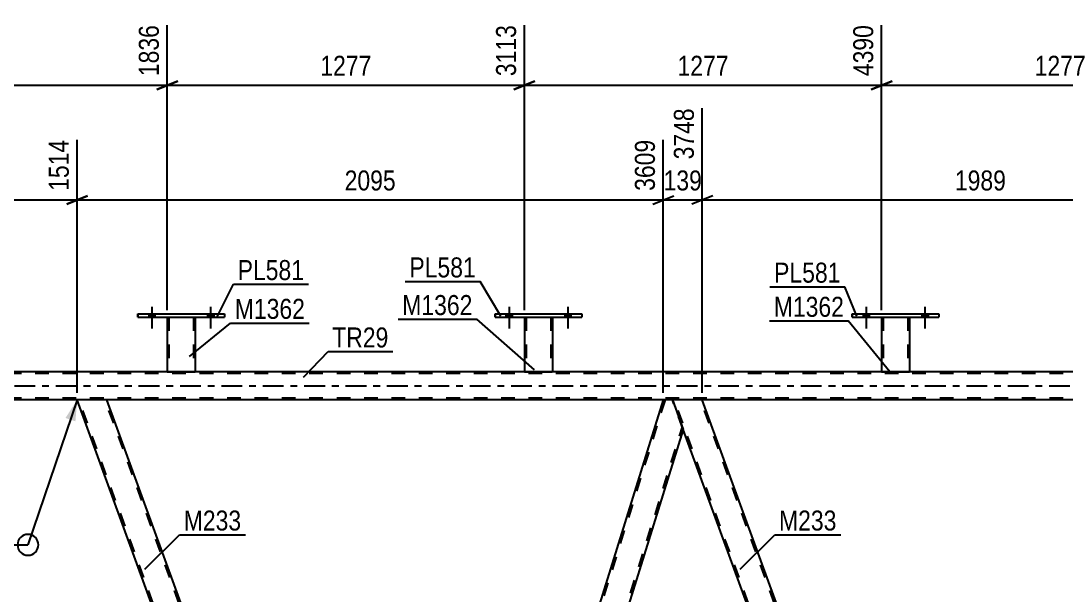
# Model space of a CAD drawing. Header units: millimetres. Extents: x 0 to 841, y 0 to 594.
# Drawn here: x 98.7 to 248.2, y 437.6 to 519.8 of the extents above; entities that cross this region are included whole.
import ezdxf

# ---------------------------------------------------------------- set-up
doc = ezdxf.new("R2010")
doc.units = ezdxf.units.MM
doc.linetypes.add('DXK_LINE_DOT2', pattern=[3.9198, 1.9599, -1.9599])
doc.linetypes.add('DXK_LINE_DOT3', pattern=[5.9187, 2.979, -0.9799, 0.9799, -0.9799])
doc.styles.add('Arial', font='ARIAL.TTF', dxfattribs={"height": 0.2})
doc.styles.add('Arial Narrow', font='ARIALN.TTF', dxfattribs={"height": 0.2})

# ---------------------------------------------------------------- blocks, each defined once
blk = doc.blocks.new('Bolt-405118308-24615 - 2836')
at = {"linetype": 'Continuous'}
for points in [[(168.09, 477.36), (168.97, 477.36), (168.97, 477.84), (168.09, 477.84)], [(176.49, 477.36), (177.37, 477.36), (177.37, 477.84), (176.49, 477.84)]]:
    blk.add_hatch(color=1, dxfattribs=at).paths.add_polyline_path(points)
at = {"color": 1, "linetype": 'Continuous'}
for p, q in [((168.53, 478.84), (168.53, 475.72)), ((176.93, 478.84), (176.93, 475.72)), ((168.09, 477.84), (168.09, 477.36)), ((168.97, 477.84), (168.97, 477.36)), ((176.49, 477.84), (176.49, 477.36)), ((177.37, 477.84), (177.37, 477.36))]:
    blk.add_line(p, q, dxfattribs=at)
blk = doc.blocks.new('Part-405118308-2993 - 2836')
at = {"color": 2, "linetype": 'Continuous'}
for p, q in [((754.6, 469.52), (56.37, 469.52)), ((106.77, 465.52), (56.37, 465.52)), ((190.59, 465.52), (111.03, 465.52)), ((275.72, 465.52), (196.16, 465.52))]:
    blk.add_line(p, q, dxfattribs=at)
at = {"color": 7, "linetype": 'DXK_LINE_DOT2'}
for p, q in [((761.25, 469.28), (56.37, 469.28)), ((761.25, 465.76), (56.37, 465.76)), ((111.03, 465.52), (106.77, 465.52)), ((111.03, 465.52), (106.77, 465.52)), ((196.16, 465.52), (190.59, 465.52))]:
    blk.add_line(p, q, dxfattribs=at)
at = {"color": 7, "linetype": 'DXK_LINE_DOT3'}
blk.add_line((56.37, 467.52), (761.25, 467.52), dxfattribs=at)
blk = doc.blocks.new('Part-405118308-2929 - 2836')
at = {"color": 7, "linetype": 'DXK_LINE_DOT2'}
for p, q in [((239.16, 347.4), (275.97, 465.52)), ((278.45, 461.64), (241.88, 344.3)), ((239.44, 349.12), (239.02, 347.77)), ((243.63, 349.12), (242.13, 344.3)), ((240.28, 344.3), (239.02, 347.77)), ((242.13, 344.3), (240.28, 344.3))]:
    blk.add_line(p, q, dxfattribs=at)
at = {"color": 2, "linetype": 'Continuous'}
for p, q in [((275.72, 465.52), (239.44, 349.12)), ((277.04, 465.52), (275.72, 465.52)), ((277.04, 465.52), (278.59, 461.27)), ((278.59, 461.27), (243.63, 349.12))]:
    blk.add_line(p, q, dxfattribs=at)
blk = doc.blocks.new('Part-405118308-2934 - 2836')
at = {"color": 2, "linetype": 'Continuous'}
for p, q in [((195.65, 465.52), (191.91, 465.52)), ((196.16, 465.52), (195.65, 465.52)), ((238.53, 349.12), (196.16, 465.52)), ((234.27, 349.12), (193.45, 461.27))]:
    blk.add_line(p, q, dxfattribs=at)
at = {"color": 7, "linetype": 'DXK_LINE_DOT2'}
for p, q in [((193.45, 461.27), (191.91, 465.52)), ((236.28, 344.3), (192.16, 465.52)), ((240.03, 344.3), (195.91, 465.52)), ((236.03, 344.3), (234.27, 349.12)), ((240.28, 344.3), (238.53, 349.12)), ((240.28, 344.3), (236.03, 344.3))]:
    blk.add_line(p, q, dxfattribs=at)
blk = doc.blocks.new('Part-405118308-2939 - 2836')
at = {"color": 2, "linetype": 'Continuous'}
for p, q in [((190.59, 465.52), (153.89, 347.77)), ((191.91, 465.52), (190.59, 465.52)), ((191.91, 465.52), (193.45, 461.27)), ((193.45, 461.27), (156.99, 344.3)), ((155.15, 344.3), (153.89, 347.77))]:
    blk.add_line(p, q, dxfattribs=at)
at = {"color": 7, "linetype": 'DXK_LINE_DOT2'}
for p, q in [((190.84, 465.52), (154.02, 347.4)), ((156.74, 344.3), (193.32, 461.64)), ((156.99, 344.3), (155.15, 344.3))]:
    blk.add_line(p, q, dxfattribs=at)
blk = doc.blocks.new('Part-405118308-3037 - 2836')
at = {"color": 2, "linetype": 'Continuous'}
for p, q in [((150.89, 344.3), (106.77, 465.52)), ((110.52, 465.52), (106.77, 465.52)), ((111.03, 465.52), (110.52, 465.52)), ((153.89, 347.77), (111.03, 465.52))]:
    blk.add_line(p, q, dxfattribs=at)
at = {"color": 7, "linetype": 'DXK_LINE_DOT2'}
for p, q in [((151.15, 344.3), (107.03, 465.52)), ((154.89, 344.3), (110.77, 465.52)), ((155.15, 344.3), (153.89, 347.77)), ((155.15, 344.3), (150.89, 344.3))]:
    blk.add_line(p, q, dxfattribs=at)
blk = doc.blocks.new('Bolt-405118308-24621 - 2836')
at = {"linetype": 'Continuous'}
for points in [[(219.17, 477.36), (220.05, 477.36), (220.05, 477.84), (219.17, 477.84)], [(227.57, 477.36), (228.45, 477.36), (228.45, 477.84), (227.57, 477.84)]]:
    blk.add_hatch(color=1, dxfattribs=at).paths.add_polyline_path(points)
at = {"color": 1, "linetype": 'Continuous'}
for p, q in [((219.61, 478.84), (219.61, 475.72)), ((228.01, 478.84), (228.01, 475.72)), ((219.17, 477.84), (219.17, 477.36)), ((220.05, 477.84), (220.05, 477.36)), ((227.57, 477.84), (227.57, 477.36)), ((228.45, 477.84), (228.45, 477.36))]:
    blk.add_line(p, q, dxfattribs=at)
blk = doc.blocks.new('Part-405118308-24585 - 2836')
at = {"color": 2, "linetype": 'Continuous'}
for p, q in [((170.73, 477.36), (170.73, 469.52)), ((174.73, 477.36), (174.73, 469.52)), ((170.73, 469.52), (174.7, 469.52)), ((174.73, 469.52), (174.7, 469.52))]:
    blk.add_line(p, q, dxfattribs=at)
at = {"color": 7, "linetype": 'DXK_LINE_DOT2'}
for p, q in [((170.73, 477.36), (174.73, 477.36)), ((170.73, 477.36), (170.73, 477.36)), ((170.73, 477.36), (170.73, 477.36)), ((170.97, 477.36), (170.97, 469.52)), ((174.49, 477.36), (174.49, 469.52)), ((174.73, 477.36), (174.73, 477.36)), ((174.73, 477.36), (174.73, 477.36)), ((174.47, 469.52), (174.49, 469.52))]:
    blk.add_line(p, q, dxfattribs=at)
blk = doc.blocks.new('Part-405118308-24586 - 2836')
at = {"color": 2, "linetype": 'Continuous'}
for p, q in [((166.53, 477.36), (166.53, 477.84)), ((166.53, 477.84), (166.53, 477.84)), ((166.53, 477.84), (178.93, 477.84)), ((166.53, 477.36), (166.53, 477.36)), ((166.53, 477.36), (178.93, 477.36)), ((178.93, 477.84), (178.93, 477.36))]:
    blk.add_line(p, q, dxfattribs=at)
at = {"color": 7, "linetype": 'DXK_LINE_DOT2'}
for p, q in [((166.53, 477.84), (166.53, 477.36)), ((166.53, 477.84), (166.53, 477.84)), ((166.53, 477.36), (166.53, 477.36)), ((178.93, 477.84), (178.93, 477.36))]:
    blk.add_line(p, q, dxfattribs=at)
blk = doc.blocks.new('Part-405118308-24587 - 2836')
at = {"color": 2, "linetype": 'Continuous'}
for p, q in [((119.65, 477.36), (119.65, 469.52)), ((123.65, 477.36), (123.65, 469.52)), ((119.65, 469.52), (123.62, 469.52)), ((123.65, 469.52), (123.62, 469.52))]:
    blk.add_line(p, q, dxfattribs=at)
at = {"color": 7, "linetype": 'DXK_LINE_DOT2'}
for p, q in [((119.65, 477.36), (123.65, 477.36)), ((119.65, 477.36), (119.65, 477.36)), ((119.65, 477.36), (119.65, 477.36)), ((119.89, 477.36), (119.89, 469.52)), ((123.41, 477.36), (123.41, 469.52)), ((123.65, 477.36), (123.65, 477.36)), ((123.65, 477.36), (123.65, 477.36)), ((123.34, 469.52), (123.36, 469.52)), ((123.36, 469.52), (123.39, 469.52)), ((123.39, 469.52), (123.41, 469.52))]:
    blk.add_line(p, q, dxfattribs=at)
blk = doc.blocks.new('Part-405118308-24588 - 2836')
at = {"color": 2, "linetype": 'Continuous'}
for p, q in [((115.45, 477.36), (115.45, 477.84)), ((115.45, 477.84), (115.45, 477.84)), ((115.45, 477.84), (127.85, 477.84)), ((115.45, 477.36), (115.45, 477.36)), ((115.45, 477.36), (127.85, 477.36)), ((127.85, 477.84), (127.85, 477.36))]:
    blk.add_line(p, q, dxfattribs=at)
at = {"color": 7, "linetype": 'DXK_LINE_DOT2'}
for p, q in [((115.45, 477.84), (115.45, 477.36)), ((115.45, 477.84), (115.45, 477.84)), ((115.45, 477.36), (115.45, 477.36)), ((127.85, 477.84), (127.85, 477.36))]:
    blk.add_line(p, q, dxfattribs=at)
blk = doc.blocks.new('Part-405118308-24591 - 2836')
at = {"color": 2, "linetype": 'Continuous'}
for p, q in [((221.81, 477.36), (221.81, 469.52)), ((225.81, 477.36), (225.81, 469.52)), ((221.81, 469.52), (225.78, 469.52)), ((225.81, 469.52), (225.78, 469.52))]:
    blk.add_line(p, q, dxfattribs=at)
at = {"color": 7, "linetype": 'DXK_LINE_DOT2'}
for p, q in [((221.81, 477.36), (225.81, 477.36)), ((221.81, 477.36), (221.81, 477.36)), ((221.81, 477.36), (221.81, 477.36)), ((222.05, 477.36), (222.05, 469.52)), ((225.57, 477.36), (225.57, 469.52)), ((225.81, 477.36), (225.81, 477.36)), ((225.81, 477.36), (225.81, 477.36)), ((225.56, 469.52), (225.57, 469.52))]:
    blk.add_line(p, q, dxfattribs=at)
blk = doc.blocks.new('Part-405118308-24592 - 2836')
at = {"color": 2, "linetype": 'Continuous'}
for p, q in [((217.61, 477.36), (217.61, 477.84)), ((217.61, 477.84), (217.61, 477.84)), ((217.61, 477.84), (230.01, 477.84)), ((217.61, 477.36), (217.61, 477.36)), ((217.61, 477.36), (230.01, 477.36)), ((230.01, 477.84), (230.01, 477.36))]:
    blk.add_line(p, q, dxfattribs=at)
at = {"color": 7, "linetype": 'DXK_LINE_DOT2'}
for p, q in [((217.61, 477.84), (217.61, 477.36)), ((217.61, 477.84), (217.61, 477.84)), ((217.61, 477.36), (217.61, 477.36)), ((230.01, 477.84), (230.01, 477.36))]:
    blk.add_line(p, q, dxfattribs=at)
blk = doc.blocks.new('Bolt-405118308-24614 - 2836')
at = {"linetype": 'Continuous'}
for points in [[(168.09, 477.36), (168.97, 477.36), (168.97, 477.84), (168.09, 477.84)], [(176.49, 477.36), (177.37, 477.36), (177.37, 477.84), (176.49, 477.84)]]:
    blk.add_hatch(color=1, dxfattribs=at).paths.add_polyline_path(points)
at = {"color": 1, "linetype": 'Continuous'}
for p, q in [((168.53, 478.84), (168.53, 475.72)), ((176.93, 478.84), (176.93, 475.72)), ((168.09, 477.84), (168.09, 477.36)), ((168.97, 477.84), (168.97, 477.36)), ((176.49, 477.84), (176.49, 477.36)), ((177.37, 477.84), (177.37, 477.36))]:
    blk.add_line(p, q, dxfattribs=at)
blk = doc.blocks.new('Bolt-405118308-24616 - 2836')
at = {"linetype": 'Continuous'}
for points in [[(117.01, 477.36), (117.89, 477.36), (117.89, 477.84), (117.01, 477.84)], [(125.41, 477.36), (126.29, 477.36), (126.29, 477.84), (125.41, 477.84)]]:
    blk.add_hatch(color=1, dxfattribs=at).paths.add_polyline_path(points)
at = {"color": 1, "linetype": 'Continuous'}
for p, q in [((117.45, 478.84), (117.45, 475.72)), ((125.85, 478.84), (125.85, 475.72)), ((117.01, 477.84), (117.01, 477.36)), ((117.89, 477.84), (117.89, 477.36)), ((125.41, 477.84), (125.41, 477.36)), ((126.29, 477.84), (126.29, 477.36))]:
    blk.add_line(p, q, dxfattribs=at)
blk = doc.blocks.new('Bolt-405118308-24617 - 2836')
at = {"linetype": 'Continuous'}
for points in [[(117.01, 477.36), (117.89, 477.36), (117.89, 477.84), (117.01, 477.84)], [(125.41, 477.36), (126.29, 477.36), (126.29, 477.84), (125.41, 477.84)]]:
    blk.add_hatch(color=1, dxfattribs=at).paths.add_polyline_path(points)
at = {"color": 1, "linetype": 'Continuous'}
for p, q in [((117.45, 478.84), (117.45, 475.72)), ((125.85, 478.84), (125.85, 475.72)), ((117.01, 477.84), (117.01, 477.36)), ((117.89, 477.84), (117.89, 477.36)), ((125.41, 477.84), (125.41, 477.36)), ((126.29, 477.84), (126.29, 477.36))]:
    blk.add_line(p, q, dxfattribs=at)
blk = doc.blocks.new('Bolt-405118308-24620 - 2836')
at = {"linetype": 'Continuous'}
for points in [[(219.17, 477.36), (220.05, 477.36), (220.05, 477.84), (219.17, 477.84)], [(227.57, 477.36), (228.45, 477.36), (228.45, 477.84), (227.57, 477.84)]]:
    blk.add_hatch(color=1, dxfattribs=at).paths.add_polyline_path(points)
at = {"color": 1, "linetype": 'Continuous'}
for p, q in [((219.61, 478.84), (219.61, 475.72)), ((228.01, 478.84), (228.01, 475.72)), ((219.17, 477.84), (219.17, 477.36)), ((220.05, 477.84), (220.05, 477.36)), ((227.57, 477.84), (227.57, 477.36)), ((228.45, 477.84), (228.45, 477.36))]:
    blk.add_line(p, q, dxfattribs=at)
blk = doc.blocks.new('StraightDimension-405118308-21627 - 2836')
at = {"color": 7, "linetype": 'Continuous'}
for p, q in [((196.16, 466.52), (196.16, 507.26)), ((190.59, 466.52), (190.59, 502.76)), ((189.09, 493.55), (192.09, 494.75)), ((197.66, 494.75), (194.66, 493.55)), ((190.59, 494.15), (196.16, 494.15))]:
    blk.add_line(p, q, dxfattribs=at)
at = {"color": 0}
blk.add_wipeout([(196.72, 494.9), (196.72, 499.1), (190.03, 499.1), (190.03, 494.9)], dxfattribs=at)
at = {"color": 3, "style": 'Arial Narrow'}
blk.add_text('139', height=2.863, dxfattribs=at).set_placement((190.63, 495.5))
at = {"color": 0, "linetype": 'Continuous'}
blk.add_wipeout([(195.56, 507.86), (191.36, 507.86), (191.36, 499.35), (195.56, 499.35)], dxfattribs=at)
at = {"color": 3, "linetype": 'Continuous', "style": 'Arial Narrow'}
blk.add_text('3748', height=2.863, rotation=90.0002, dxfattribs=at).set_placement((194.96, 499.95))
blk = doc.blocks.new('StraightDimension-405118308-30037 - 2836')
at = {"color": 7, "linetype": 'Continuous'}
for p, q in [((221.81, 478.36), (221.81, 519.18)), ((272.89, 478.36), (272.89, 519.18)), ((223.31, 511.17), (220.31, 509.97)), ((221.81, 510.57), (272.89, 510.57)), ((271.39, 509.97), (274.39, 511.17))]:
    blk.add_line(p, q, dxfattribs=at)
at = {"color": 0}
blk.add_wipeout([(251.61, 511.32), (251.61, 515.52), (243.1, 515.52), (243.1, 511.32)], dxfattribs=at)
at = {"color": 3, "style": 'Arial Narrow'}
blk.add_text('1277', height=2.863, dxfattribs=at).set_placement((243.7, 511.92))
at = {"color": 0, "linetype": 'Continuous'}
blk.add_wipeout([(272.29, 519.78), (268.09, 519.78), (268.09, 511.27), (272.29, 511.27)], dxfattribs=at)
at = {"color": 3, "linetype": 'Continuous', "style": 'Arial Narrow'}
blk.add_text('5667', height=2.863, rotation=90.0002, dxfattribs=at).set_placement((271.69, 511.87))
blk = doc.blocks.new('StraightDimension-405118308-21626 - 2836')
at = {"color": 7, "linetype": 'Continuous'}
for p, q in [((196.16, 466.52), (196.16, 507.26)), ((275.72, 466.52), (275.72, 502.76)), ((197.66, 494.75), (194.66, 493.55)), ((274.22, 493.55), (277.22, 494.75)), ((196.16, 494.15), (275.72, 494.15))]:
    blk.add_line(p, q, dxfattribs=at)
at = {"color": 0}
blk.add_wipeout([(240.2, 494.9), (240.2, 499.1), (231.69, 499.1), (231.69, 494.9)], dxfattribs=at)
at = {"color": 3, "style": 'Arial Narrow'}
blk.add_text('1989', height=2.863, dxfattribs=at).set_placement((232.29, 495.5))
at = {"color": 0, "linetype": 'Continuous'}
blk.add_wipeout([(275.12, 503.36), (270.92, 503.36), (270.92, 494.85), (275.12, 494.85)], dxfattribs=at)
at = {"color": 3, "linetype": 'Continuous', "style": 'Arial Narrow'}
blk.add_text('5737', height=2.863, rotation=90.0002, dxfattribs=at).set_placement((274.52, 495.45))
blk = doc.blocks.new('StraightDimension-405118308-21628 - 2836')
at = {"color": 7, "linetype": 'Continuous'}
for p, q in [((106.77, 466.52), (106.77, 502.76)), ((190.59, 466.52), (190.59, 502.76)), ((108.27, 494.75), (105.27, 493.55)), ((189.09, 493.55), (192.09, 494.75)), ((106.77, 494.15), (190.59, 494.15))]:
    blk.add_line(p, q, dxfattribs=at)
at = {"color": 0}
blk.add_wipeout([(152.94, 494.9), (152.94, 499.1), (144.42, 499.1), (144.42, 494.9)], dxfattribs=at)
at = {"color": 3, "style": 'Arial Narrow'}
blk.add_text('2095', height=2.863, dxfattribs=at).set_placement((145.02, 495.5))
at = {"color": 0, "linetype": 'Continuous'}
blk.add_wipeout([(189.99, 503.36), (185.79, 503.36), (185.79, 494.85), (189.99, 494.85)], dxfattribs=at)
at = {"color": 3, "linetype": 'Continuous', "style": 'Arial Narrow'}
blk.add_text('3609', height=2.863, rotation=90.0002, dxfattribs=at).set_placement((189.39, 495.45))
blk = doc.blocks.new('StraightDimension-405118308-21629 - 2836')
at = {"color": 7, "linetype": 'Continuous'}
for p, q in [((106.77, 466.52), (106.77, 502.76)), ((47.75, 470.52), (47.75, 497.27)), ((49.25, 494.75), (46.25, 493.55)), ((105.27, 493.55), (108.27, 494.75)), ((47.75, 494.15), (106.77, 494.15))]:
    blk.add_line(p, q, dxfattribs=at)
at = {"color": 0}
blk.add_wipeout([(81.52, 494.9), (81.52, 499.1), (73.01, 499.1), (73.01, 494.9)], dxfattribs=at)
at = {"color": 3, "style": 'Arial Narrow'}
blk.add_text('1514', height=2.863, dxfattribs=at).set_placement((73.61, 495.5))
at = {"color": 0, "linetype": 'Continuous'}
for points in [[(106.17, 503.36), (101.97, 503.36), (101.97, 494.85), (106.17, 494.85)], [(47.15, 497.87), (42.95, 497.87), (42.95, 494.85), (47.15, 494.85)]]:
    blk.add_wipeout(points, dxfattribs=at)
at = {"color": 3, "linetype": 'Continuous', "style": 'Arial Narrow'}
for s, height, p in [('1514', 2.863, (105.57, 495.45)), ('0', 2.86, (46.55, 495.45))]:
    blk.add_text(s, height=height, rotation=90.0002, dxfattribs=at).set_placement(p)
blk = doc.blocks.new('StraightDimension-405118308-30039 - 2836')
at = {"color": 7, "linetype": 'Continuous'}
for p, q in [((119.65, 478.36), (119.65, 519.18)), ((170.73, 478.36), (170.73, 519.18)), ((121.15, 511.17), (118.15, 509.97)), ((119.65, 510.57), (170.73, 510.57)), ((169.23, 509.97), (172.23, 511.17))]:
    blk.add_line(p, q, dxfattribs=at)
at = {"color": 0}
blk.add_wipeout([(149.45, 511.32), (149.45, 515.52), (140.94, 515.52), (140.94, 511.32)], dxfattribs=at)
at = {"color": 3, "style": 'Arial Narrow'}
blk.add_text('1277', height=2.863, dxfattribs=at).set_placement((141.54, 511.92))
at = {"color": 0, "linetype": 'Continuous'}
blk.add_wipeout([(170.13, 519.78), (165.93, 519.78), (165.93, 511.27), (170.13, 511.27)], dxfattribs=at)
at = {"color": 3, "linetype": 'Continuous', "style": 'Arial Narrow'}
blk.add_text('3113', height=2.863, rotation=90.0002, dxfattribs=at).set_placement((169.53, 511.87))
blk = doc.blocks.new('StraightDimension-405118308-30038 - 2836')
at = {"color": 7, "linetype": 'Continuous'}
for p, q in [((170.73, 478.36), (170.73, 519.18)), ((221.81, 478.36), (221.81, 519.18)), ((172.23, 511.17), (169.23, 509.97)), ((170.73, 510.57), (221.81, 510.57)), ((220.31, 509.97), (223.31, 511.17))]:
    blk.add_line(p, q, dxfattribs=at)
at = {"color": 0}
blk.add_wipeout([(200.53, 511.32), (200.53, 515.52), (192.02, 515.52), (192.02, 511.32)], dxfattribs=at)
at = {"color": 3, "style": 'Arial Narrow'}
blk.add_text('1277', height=2.863, dxfattribs=at).set_placement((192.62, 511.92))
at = {"color": 0, "linetype": 'Continuous'}
blk.add_wipeout([(221.21, 519.78), (217.01, 519.78), (217.01, 511.27), (221.21, 511.27)], dxfattribs=at)
at = {"color": 3, "linetype": 'Continuous', "style": 'Arial Narrow'}
blk.add_text('4390', height=2.863, rotation=90.0002, dxfattribs=at).set_placement((220.61, 511.87))
blk = doc.blocks.new('StraightDimension-405118308-30040 - 2836')
at = {"color": 7, "linetype": 'Continuous'}
for p, q in [((119.65, 478.36), (119.65, 519.18)), ((68.57, 478.36), (68.57, 517.35)), ((70.07, 511.17), (67.07, 509.97)), ((68.57, 510.57), (119.65, 510.57)), ((118.15, 509.97), (121.15, 511.17))]:
    blk.add_line(p, q, dxfattribs=at)
at = {"color": 0}
blk.add_wipeout([(98.37, 511.32), (98.37, 515.52), (89.86, 515.52), (89.86, 511.32)], dxfattribs=at)
at = {"color": 3, "style": 'Arial Narrow'}
blk.add_text('1277', height=2.863, dxfattribs=at).set_placement((90.46, 511.92))
at = {"color": 0, "linetype": 'Continuous'}
blk.add_wipeout([(119.05, 519.78), (114.85, 519.78), (114.85, 511.27), (119.05, 511.27)], dxfattribs=at)
at = {"color": 3, "linetype": 'Continuous', "style": 'Arial Narrow'}
blk.add_text('1836', height=2.863, rotation=90.0002, dxfattribs=at).set_placement((118.45, 511.87))
blk = doc.blocks.new('Mark-405118308-2989 - 2836')
at = {"color": 0}
blk.add_wipeout([(151.29, 473.02), (151.29, 476.02), (143.25, 476.02), (143.25, 473.02)], dxfattribs=at)
blk.add_wipeout([(151.29, 473.02), (151.29, 476.02), (143.25, 476.02), (143.25, 473.02)], dxfattribs=at)
at = {"color": 30, "linetype": 'Continuous'}
for p, q in [((139.13, 468.79), (142.65, 472.42)), ((142.65, 472.42), (151.89, 472.42))]:
    blk.add_line(p, q, dxfattribs=at)
at = {"color": 3, "style": 'Arial Narrow'}
blk.add_text('TR29', height=2.863, dxfattribs=at).set_placement((143.25, 473.02))
blk = doc.blocks.new('Mark-405118308-30395 - 2836')
at = {"color": 0}
blk.add_wipeout([(139.23, 482.67), (139.23, 485.67), (129.72, 485.67), (129.72, 482.67)], dxfattribs=at)
blk.add_wipeout([(139.23, 482.67), (139.23, 485.67), (129.72, 485.67), (129.72, 482.67)], dxfattribs=at)
at = {"color": 30, "linetype": 'Continuous'}
for p, q in [((126.81, 477.41), (129.12, 482.07)), ((129.12, 482.07), (139.83, 482.07))]:
    blk.add_line(p, q, dxfattribs=at)
at = {"color": 3, "style": 'Arial Narrow'}
blk.add_text('PL581', height=2.863, dxfattribs=at).set_placement((129.72, 482.67))
blk = doc.blocks.new('WeldMark-405118308-4084 - 2836')
at = {"linetype": 'Continuous'}
blk.add_hatch(color=30, dxfattribs=at).paths.add_polyline_path([(105.1, 462.92), (106.77, 465.52), (106.52, 462.44)])
at = {"color": 30, "linetype": 'Continuous'}
blk.add_line((106.77, 465.52), (99.73, 444.76), dxfattribs=at)
at = {"color": 3, "linetype": 'Continuous'}
for q in [(83.02, 449.05), (83.02, 440.47)]:
    blk.add_line((87.3, 444.76), q, dxfattribs=at)
for start, end in [(90, 270), (270, 90)]:
    blk.add_arc((99.73, 444.76), 1.5, start, end, dxfattribs=at)
at = {"color": 0}
blk.add_wipeout([(91.83, 440.66), (91.83, 444.06), (89.2, 444.06), (89.2, 440.66)], dxfattribs=at)
at = {"color": 30, "linetype": 'Continuous'}
blk.add_line((87.3, 444.76), (99.73, 444.76), dxfattribs=at)
at = {"color": 3, "linetype": 'Continuous'}
for p, q in [((92.48, 444.76), (96.77, 444.76)), ((96.77, 444.76), (92.48, 440.47)), ((92.48, 440.47), (92.48, 444.76))]:
    blk.add_line(p, q, dxfattribs=at)
at = {"color": 3, "style": 'Arial'}
blk.add_text('6', height=2.87, dxfattribs=at).set_placement((89.4, 440.86))
at = {"color": 0, "linetype": 'Continuous'}
blk.add_wipeout([(83.4, 443.86), (83.4, 446.86), (75.63, 446.86), (75.63, 443.86)], dxfattribs=at)
blk.add_wipeout([(83.4, 443.86), (83.4, 446.86), (75.63, 446.86), (75.63, 443.86)], dxfattribs=at)
at = {"color": 3, "linetype": 'Continuous', "style": 'Arial'}
blk.add_text('TYP', height=2.865, dxfattribs=at).set_placement((75.63, 443.86))
blk = doc.blocks.new('Mark-405118308-26882 - 2836')
at = {"color": 0}
blk.add_wipeout([(215.37, 446.81), (215.37, 449.81), (207.14, 449.81), (207.14, 446.81)], dxfattribs=at)
blk.add_wipeout([(215.37, 446.81), (215.37, 449.81), (207.14, 449.81), (207.14, 446.81)], dxfattribs=at)
at = {"color": 30, "linetype": 'Continuous'}
for p, q in [((201.59, 441.26), (206.54, 446.21)), ((206.54, 446.21), (215.97, 446.21))]:
    blk.add_line(p, q, dxfattribs=at)
at = {"color": 3, "style": 'Arial Narrow'}
blk.add_text('M233', height=2.863, dxfattribs=at).set_placement((207.14, 446.81))
blk = doc.blocks.new('Mark-405118308-26894 - 2836')
at = {"color": 0}
blk.add_wipeout([(130.23, 446.81), (130.23, 449.81), (122.01, 449.81), (122.01, 446.81)], dxfattribs=at)
blk.add_wipeout([(130.23, 446.81), (130.23, 449.81), (122.01, 449.81), (122.01, 446.81)], dxfattribs=at)
at = {"color": 30, "linetype": 'Continuous'}
for p, q in [((116.46, 441.26), (121.41, 446.21)), ((121.41, 446.21), (130.83, 446.21))]:
    blk.add_line(p, q, dxfattribs=at)
at = {"color": 3, "style": 'Arial Narrow'}
blk.add_text('M233', height=2.863, dxfattribs=at).set_placement((122.01, 446.81))
blk = doc.blocks.new('Mark-405118308-30386 - 2836')
at = {"color": 0}
blk.add_wipeout([(163.32, 477.66), (163.32, 480.66), (153.26, 480.66), (153.26, 477.66)], dxfattribs=at)
blk.add_wipeout([(163.32, 477.66), (163.32, 480.66), (153.26, 480.66), (153.26, 477.66)], dxfattribs=at)
at = {"color": 30, "linetype": 'Continuous'}
for p in [(152.66, 477.06), (172.19, 469.82)]:
    blk.add_line(p, (163.92, 477.06), dxfattribs=at)
at = {"color": 3, "style": 'Arial Narrow'}
blk.add_text('M1362', height=2.863, dxfattribs=at).set_placement((153.26, 477.66))
blk = doc.blocks.new('Mark-405118308-30389 - 2836')
at = {"color": 0}
blk.add_wipeout([(163.78, 483.05), (163.78, 486.05), (154.28, 486.05), (154.28, 483.05)], dxfattribs=at)
blk.add_wipeout([(163.78, 483.05), (163.78, 486.05), (154.28, 486.05), (154.28, 483.05)], dxfattribs=at)
at = {"color": 30, "linetype": 'Continuous'}
for p in [(153.68, 482.45), (167.37, 477.48)]:
    blk.add_line(p, (164.38, 482.45), dxfattribs=at)
at = {"color": 3, "style": 'Arial Narrow'}
blk.add_text('PL581', height=2.863, dxfattribs=at).set_placement((154.28, 483.05))
blk = doc.blocks.new('Mark-405118308-30392 - 2836')
at = {"color": 0}
blk.add_wipeout([(139.36, 477.12), (139.36, 480.12), (129.31, 480.12), (129.31, 477.12)], dxfattribs=at)
blk.add_wipeout([(139.36, 477.12), (139.36, 480.12), (129.31, 480.12), (129.31, 477.12)], dxfattribs=at)
at = {"color": 30, "linetype": 'Continuous'}
for p, q in [((122.83, 471.75), (128.71, 476.52)), ((128.71, 476.52), (139.96, 476.52))]:
    blk.add_line(p, q, dxfattribs=at)
at = {"color": 3, "style": 'Arial Narrow'}
blk.add_text('M1362', height=2.863, dxfattribs=at).set_placement((129.31, 477.12))
blk = doc.blocks.new('Mark-405118308-30398 - 2836')
at = {"color": 0}
blk.add_wipeout([(216.44, 477.41), (216.44, 480.41), (206.39, 480.41), (206.39, 477.41)], dxfattribs=at)
blk.add_wipeout([(216.44, 477.41), (216.44, 480.41), (206.39, 480.41), (206.39, 477.41)], dxfattribs=at)
at = {"color": 30, "linetype": 'Continuous'}
for p in [(205.79, 476.81), (222.98, 469.52)]:
    blk.add_line(p, (217.04, 476.81), dxfattribs=at)
at = {"color": 3, "style": 'Arial Narrow'}
blk.add_text('M1362', height=2.863, dxfattribs=at).set_placement((206.39, 477.41))
blk = doc.blocks.new('Mark-405118308-30401 - 2836')
at = {"color": 0}
blk.add_wipeout([(215.94, 482.3), (215.94, 485.3), (206.44, 485.3), (206.44, 482.3)], dxfattribs=at)
blk.add_wipeout([(215.94, 482.3), (215.94, 485.3), (206.44, 485.3), (206.44, 482.3)], dxfattribs=at)
at = {"color": 30, "linetype": 'Continuous'}
for p in [(205.84, 481.7), (218.27, 477.52)]:
    blk.add_line(p, (216.54, 481.7), dxfattribs=at)
at = {"color": 3, "style": 'Arial Narrow'}
blk.add_text('PL581', height=2.863, dxfattribs=at).set_placement((206.44, 482.3))

msp = doc.modelspace()

# ---------------------------------------------------------------- block references
for name in ['Bolt-405118308-24616 - 2836', 'Bolt-405118308-24617 - 2836', 'Bolt-405118308-24615 - 2836', 'Bolt-405118308-24614 - 2836', 'Bolt-405118308-24621 - 2836', 'Bolt-405118308-24620 - 2836', 'Part-405118308-24588 - 2836', 'Part-405118308-24587 - 2836', 'Part-405118308-24586 - 2836', 'Part-405118308-24585 - 2836', 'Part-405118308-24592 - 2836', 'Part-405118308-24591 - 2836', 'Part-405118308-2993 - 2836', 'Part-405118308-3037 - 2836', 'Part-405118308-2939 - 2836', 'Part-405118308-2934 - 2836', 'Part-405118308-2929 - 2836']:
    msp.add_blockref(name, (0, 0))

# ---------------------------------------------------------------- next in the draw order: block references
for name in ['StraightDimension-405118308-30037 - 2836', 'StraightDimension-405118308-21627 - 2836', 'WeldMark-405118308-4084 - 2836', 'Mark-405118308-26894 - 2836', 'Mark-405118308-26882 - 2836']:
    msp.add_blockref(name, (0, 0))

# ---------------------------------------------------------------- next in the draw order: block references
for name in ['StraightDimension-405118308-21626 - 2836', 'StraightDimension-405118308-21628 - 2836']:
    msp.add_blockref(name, (0, 0))

# ---------------------------------------------------------------- next in the draw order: block references
for name in ['StraightDimension-405118308-30039 - 2836', 'StraightDimension-405118308-21629 - 2836', 'Mark-405118308-2989 - 2836']:
    msp.add_blockref(name, (0, 0))

# ---------------------------------------------------------------- next in the draw order: block references
for name in ['StraightDimension-405118308-30040 - 2836', 'StraightDimension-405118308-30038 - 2836', 'Mark-405118308-30395 - 2836']:
    msp.add_blockref(name, (0, 0))

# ---------------------------------------------------------------- next in the draw order: block references
for name in ['Mark-405118308-30392 - 2836', 'Mark-405118308-30386 - 2836', 'Mark-405118308-30398 - 2836']:
    msp.add_blockref(name, (0, 0))

# ---------------------------------------------------------------- next in the draw order: block references
for name in ['Mark-405118308-30389 - 2836', 'Mark-405118308-30401 - 2836']:
    msp.add_blockref(name, (0, 0))

doc.saveas('drawing.dxf')
